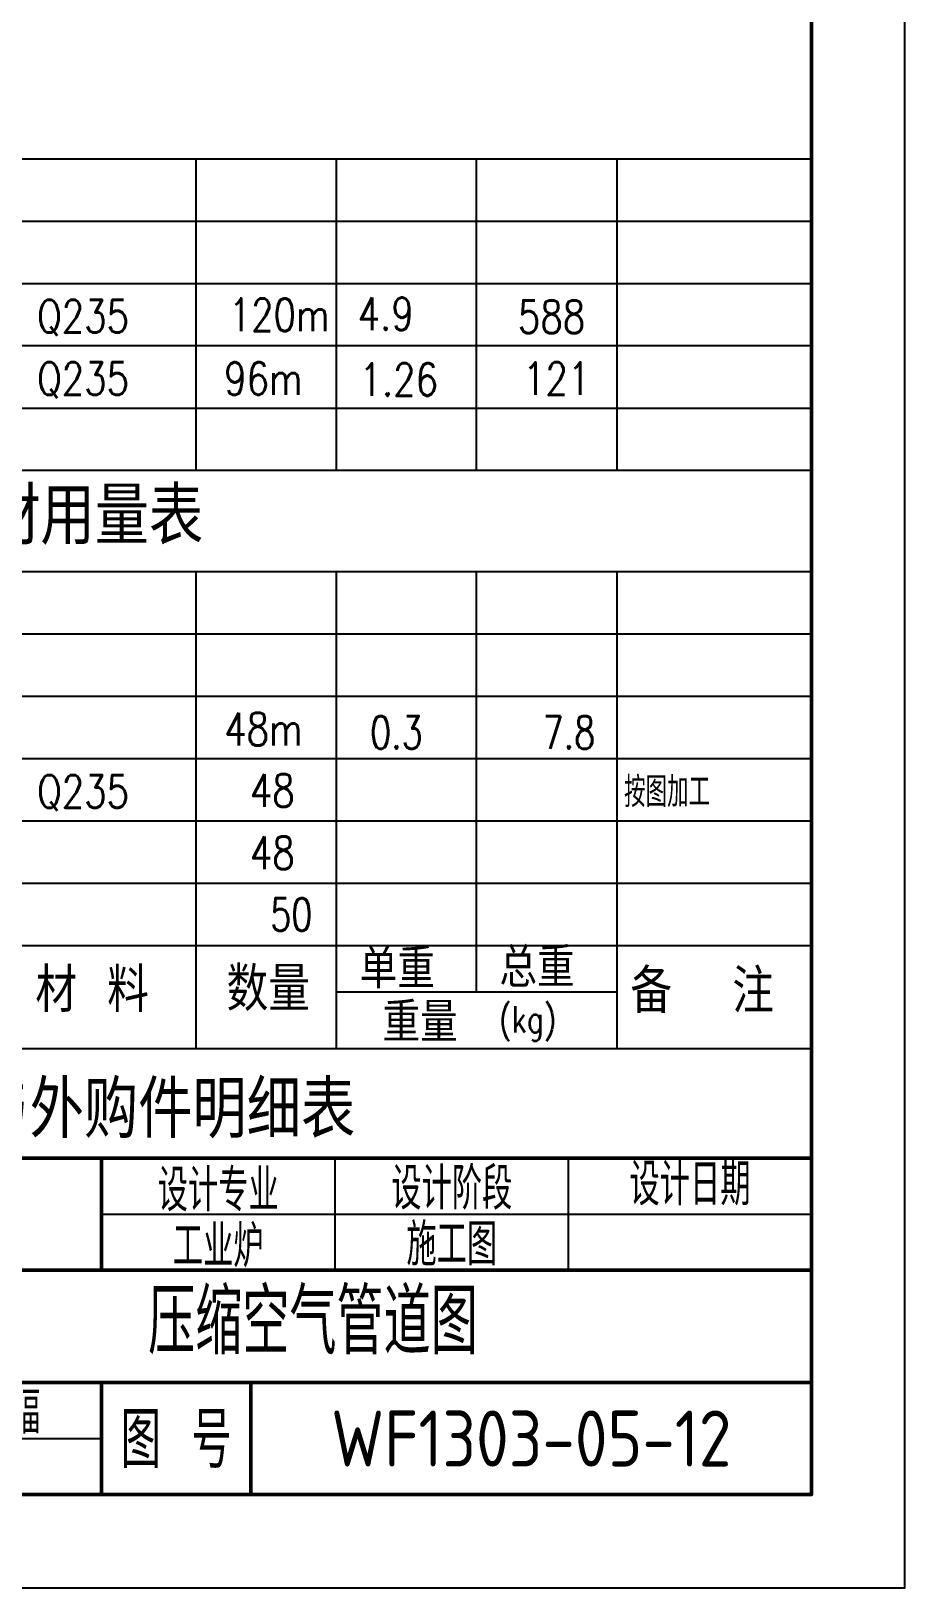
# Model space of a CAD drawing. Extents: x 50270 to 97790, y 5042 to 38642.
# Drawn here: x 90308 to 97790, y 5042 to 18374 of the extents above; entities that cross this region are included whole.
import ezdxf
from ezdxf.enums import TextEntityAlignment as Align

# ---------------------------------------------------------------- set-up
doc = ezdxf.new("R2010")
doc.units = 0
doc.header["$LTSCALE"] = 800
doc.header["$MEASUREMENT"] = 0
doc.layers.add('SHI', color=7, linetype='CONTINUOUS', lineweight=50)
for name, color, linetype in [('WEN', 3, 'CONTINUOUS'), ('X1', 4, 'CONTINUOUS'), ('XI', 2, 'CONTINUOUS')]:
    doc.layers.add(name, color=color, linetype=linetype)
doc.styles.add('GB', font='gbenor.shx', dxfattribs={"bigfont": 'gbcbig.shx'})
doc.styles.add('HZ0', font='SIMPLEX.shx', dxfattribs={"width": 0.8, "height": 150, "bigfont": 'jd.shx'})
doc.styles.get("Standard").update_dxf_attribs({"font": 'simplex.shx', "width": 0.8, "height": 150, "bigfont": 'jd.shx'})

msp = doc.modelspace()

# ---------------------------------------------------------------- linework, layer by layer
at = {"layer": 'SHI'}
for p, q in [((82589, 8722), (96987, 8722)), ((82590, 8722), (96990, 8722)), ((82591, 8722), (96990, 8722)), ((90910, 7762), (90910, 8722)), ((82590, 7762), (96990, 7762)), ((87390, 6802), (96990, 6802)), ((90910, 5842), (90910, 6802)), ((92190, 6802), (92190, 5842))]:
    msp.add_line(p, q, dxfattribs=at)
msp.add_lwpolyline([(52270, 5842), (96990, 5842), (96990, 37842), (52270, 37842)], close=True, dxfattribs=at)
msp.add_point((96990, 5842), dxfattribs=at)
at = {"layer": 'X1'}
for p, q in [((82591, 17280), (96996, 17280)), ((91720, 14613), (91720, 17280)), ((92922, 14613), (92922, 17280)), ((94123, 14613), (94123, 17280)), ((95325, 14613), (95325, 17280)), ((82591, 16747), (96996, 16747)), ((82591, 16213), (96996, 16213)), ((82591, 15680), (96996, 15680)), ((82591, 15146), (96996, 15146)), ((82591, 14613), (96996, 14613)), ((82591, 13747), (96996, 13747)), ((82591, 13747), (96996, 13747)), ((91720, 9660), (91720, 13747)), ((92922, 9660), (92922, 13747)), ((94123, 10143), (94123, 13747)), ((95325, 9660), (95325, 13747)), ((82591, 13212), (96996, 13212)), ((82591, 12678), (96996, 12678)), ((82591, 12145), (96996, 12145)), ((82591, 11611), (96996, 11611)), ((82591, 11077), (96996, 11077)), ((82591, 11077), (96996, 11077)), ((82591, 10544), (96996, 10544)), ((82591, 10544), (96996, 10544)), ((95325, 10143), (92922, 10143)), ((82591, 9660), (96994, 9660))]:
    msp.add_line(p, q, dxfattribs=at)
at = {"layer": 'XI'}
for p, q in [((92910, 7762), (92910, 8722)), ((94910, 7762), (94910, 8722)), ((90910, 8242), (96990, 8242)), ((82590, 6322), (90910, 6322))]:
    msp.add_line(p, q, dxfattribs=at)
msp.add_lwpolyline([(50270, 5042), (97790, 5042), (97790, 38642), (50270, 38642)], close=True, dxfattribs=at)

# ---------------------------------------------------------------- texts
at = {"layer": 'SHI', "style": 'GB'}
msp.add_text('压缩空气管道图', height=560, dxfattribs=at).set_placement((91310, 7042))
at = {"layer": 'WEN', "width": 0.8}
for s, height, p in [('Q235', 280.1, (90359, 15792)), ('120m', 280.1, (92000, 15804)), ('4.9', 280.1, (93104, 15813)), ('588', 280.1, (94476, 15788)), ('Q235', 280.1, (90359, 15258)), ('96m', 280.1, (91961, 15258)), ('1.26', 280.1, (93120, 15250)), ('121', 280.1, (94520, 15258)), ('48m', 280.1, (91961, 12257)), ('Q235', 280.1, (90359, 11723)), ('48', 280.1, (92181, 11731)), ('48', 280.1, (92181, 11197)), ('(kg)', 224.2, (94313, 9799))]:
    msp.add_text(s, height=height, dxfattribs=at).set_placement(p)
at = {"layer": 'WEN', "style": 'HZ0'}
for s, height, p in [('压缩空气系统钢管材用量表', 489.07, (86206, 13977)), ('单重', 338.6, (93122, 10175)), ('总重', 338.6, (94318, 10185)), ('数量', 376.2, (91981, 9983)), ('材 料', 376.2, (90344, 9974)), ('备  注', 376.2, (95439, 9965)), ('重量', 338.6, (93317, 9717)), ('压缩空气系统阀门与外购件明细表', 489.07, (86114, 8895))]:
    msp.add_text(s, height=height, dxfattribs=at).set_placement(p)
at = {"layer": 'WEN', "style": 'HZ0', "width": 0.75}
for s, height, p in [('0.3', 280, (93211, 12228)), ('7.8', 280, (94688, 12228)), ('按图加工', 258.7, (95385, 11729)), ('50', 280, (92356, 10669))]:
    msp.add_text(s, height=height, dxfattribs=at).set_placement(p)
at = {"layer": 'WEN', "style": 'GB'}
for s, height, p in [('设计专业', 360, (91910, 8466)), ('设计阶段', 360, (93910, 8482)), ('设计日期', 360, (95950, 8515)), ('工业炉', 360, (91910, 7986)), ('施工图', 360, (93910, 8002)), ('图 幅', 360, (90030, 6562)), ('图 号', 480, (91550, 6322)), ('WF1303-05-12', 480, (94590, 6322))]:
    msp.add_text(s, height=height, dxfattribs=at).set_placement(p, align=Align.MIDDLE)

doc.saveas('drawing.dxf')
